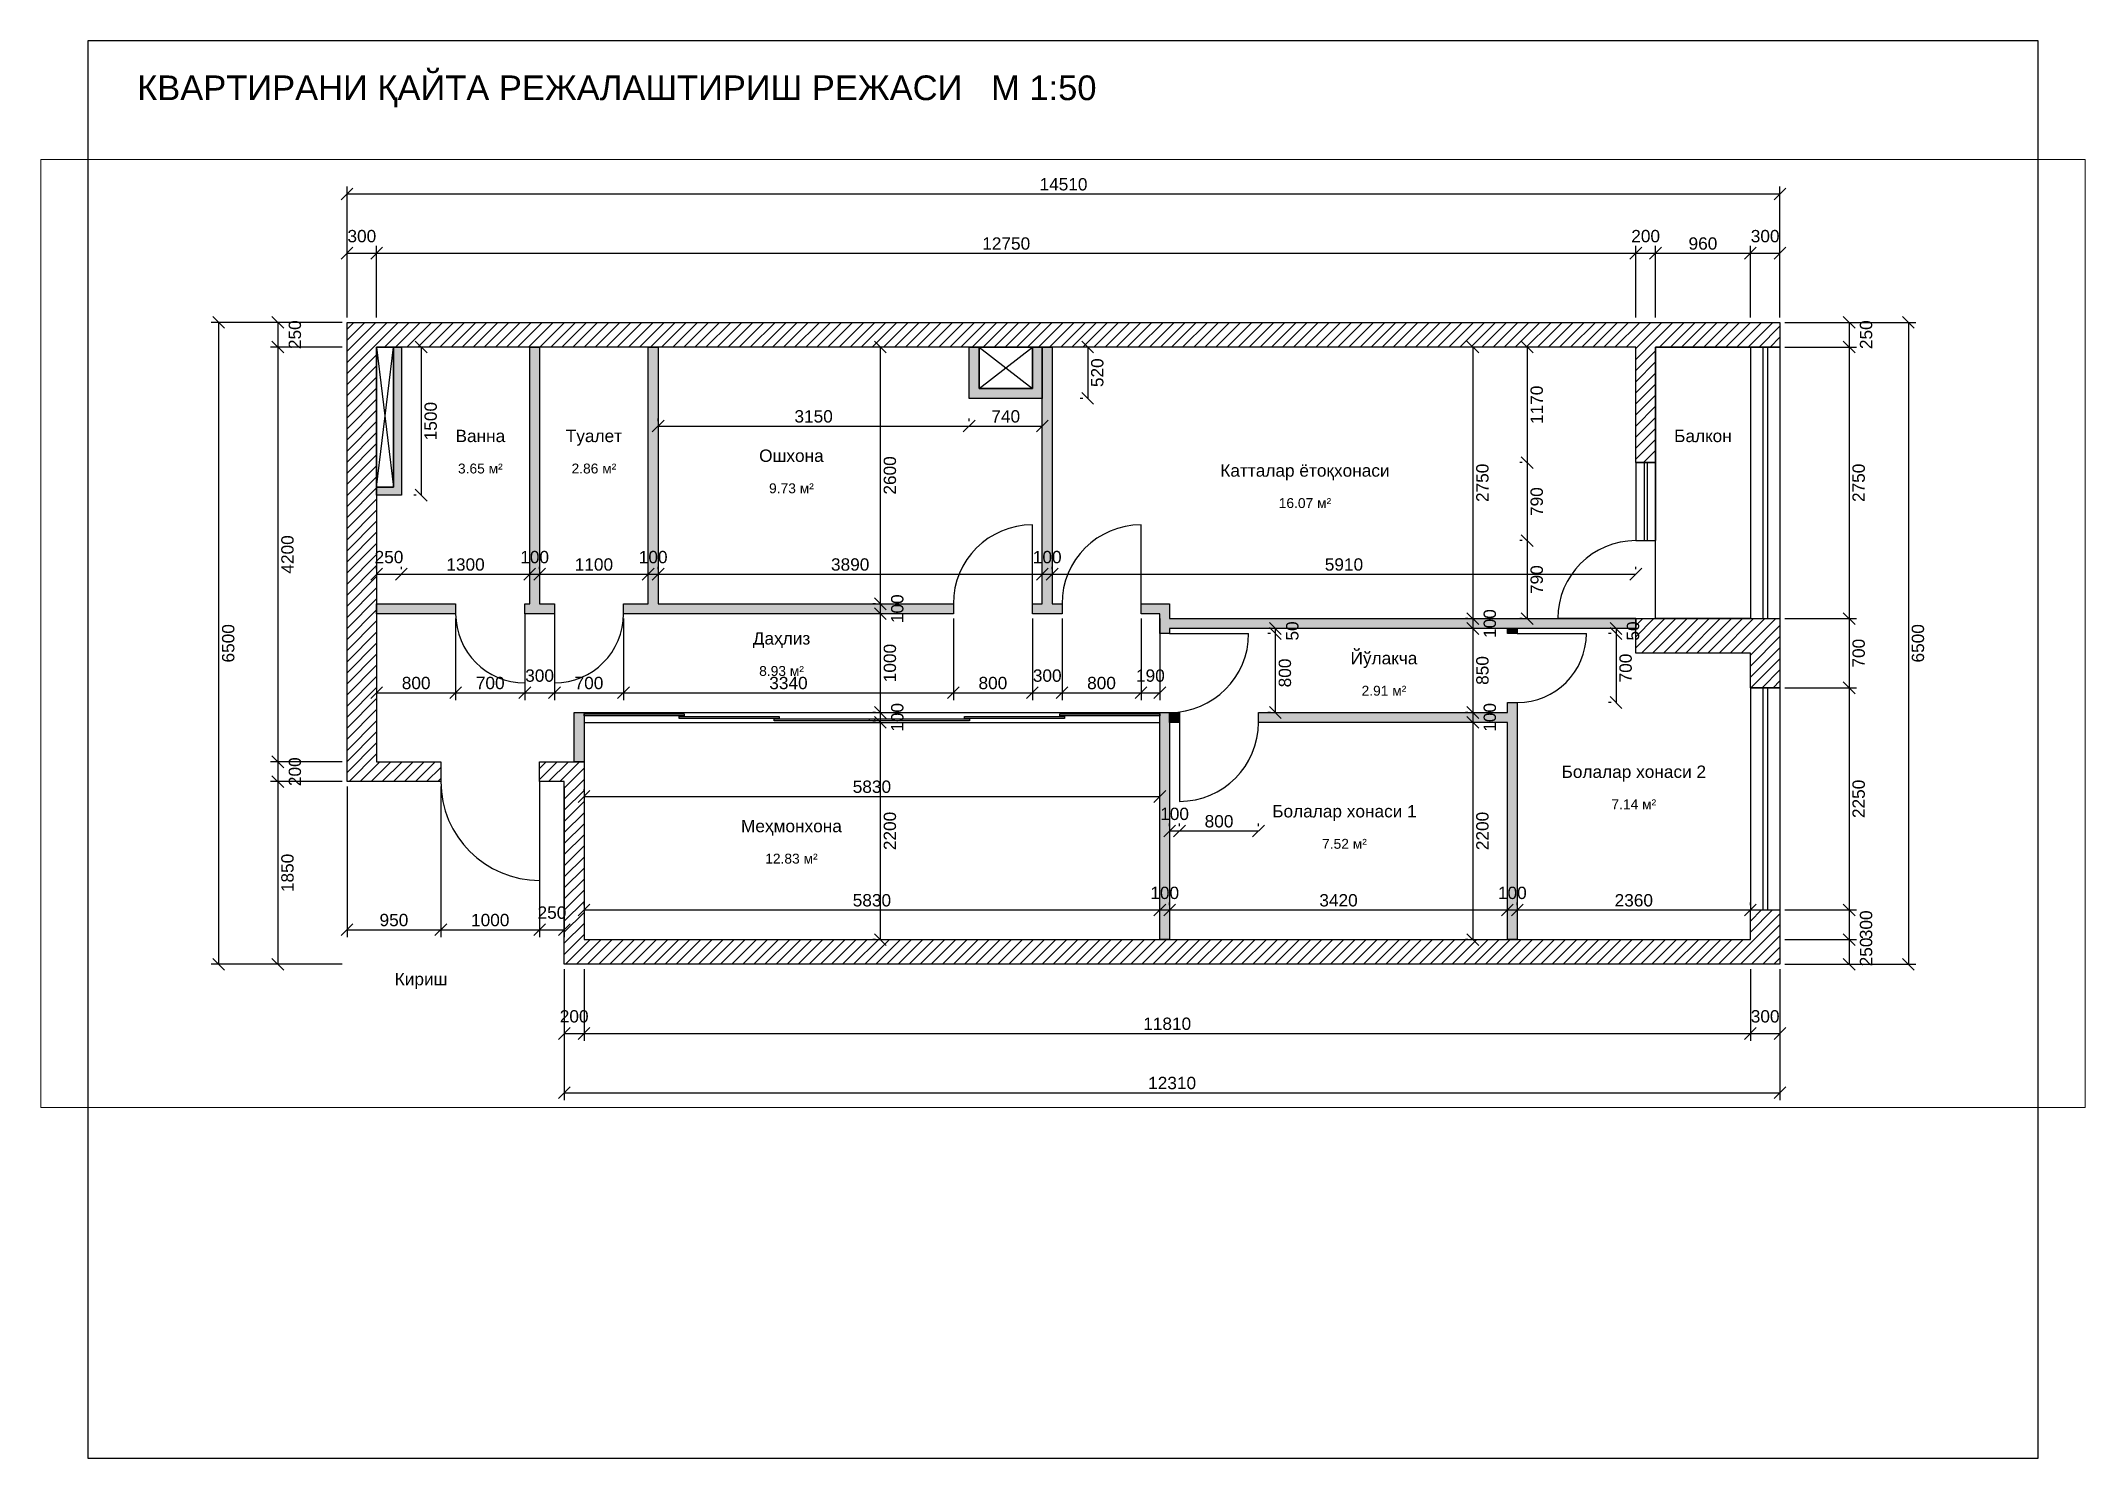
# Paper-space layout 'A3 1-50' of a CAD drawing. Header units: millimetres. Extents: x 10 to 424, y 5 to 292.
# The model-space entities are those that its viewports show. They can reach past a viewport. Long polylines and large blocks are cut down to what shows.
import ezdxf
from ezdxf.enums import TextEntityAlignment as Align

# ---------------------------------------------------------------- set-up
doc = ezdxf.new("R2010")
doc.units = ezdxf.units.MM
for name, color, linetype in [('A-BALC', 9, 'Continuous'), ('A-DIMS', 1, 'Continuous'), ('A-DOOR', 3, 'Continuous'), ('A-GLAZ', 4, 'Continuous'), ('A-PART', 6, 'Continuous'), ('A-PART-LIGHT', 6, 'Continuous'), ('A-SHAFT', 5, 'Continuous'), ('A-TEXT', 7, 'Continuous'), ('A-WALL', 7, 'Continuous'), ('A-WALL-HATCH', 8, 'Continuous')]:
    doc.layers.add(name, color=color, linetype=linetype)
doc.styles.add('ARIAL', font='arial.ttf')
doc.dimstyles.new('ARCH50', dxfattribs={"dimscale": 50, "dimtxt": 2.5, "dimasz": 1.5, "dimexe": 1.5, "dimexo": 1, "dimgap": 0.7, "dimtad": 1, "dimdec": 0, "dimtxsty": 'ARIAL', "dimtsz": 1.2, "dimcen": 2.5, "dimazin": 3, "dimtfac": 1, "dimtmove": 0, "dimatfit": 3})

msp = doc.modelspace()

# ---------------------------------------------------------------- hatches: boundary and pattern name
at = {"layer": 'A-WALL-HATCH'}
h = msp.add_hatch(dxfattribs=at)
h.set_pattern_fill('ANSI31', scale=25)
h.paths.add_polyline_path([(-2100, 250), (11810, 250), (12110, 250), (12110, 0), (11810, 0), (10850, 0), (10850, -1170), (10650, -1170), (10650, 0), (-2100, 0), (-2100, -4200), (-1450, -4200), (-1450, -4400), (-2100, -4400), (-2400, -4400), (-2400, -4200), (-2400, 0), (-2400, 250)])
for color, points in [(251, [(-2100, -1500), (-2100, -1420), (-1930, -1420), (-1930, 0), (-1850, 0), (-1850, -1500)]), (252, [(-600, -2700), (-600, -2600), (-550, -2600), (-550, 0), (-450, 0), (-450, -2600), (-300, -2600), (-300, -2700)]), (252, [(3740, -2600), (3740, -2700), (400, -2700), (400, -2600), (650, -2600), (650, 0), (750, 0), (750, -2600)]), (251, [(3900, 0), (4000, 0), (4000, -420), (4540, -420), (4540, 0), (4640, 0), (4640, -520), (3900, -520)]), (252, [(4840, -2600), (4840, -2700), (4540, -2700), (4540, -2600), (4640, -2600), (4640, 0), (4740, 0), (4740, -2600)]), (252, [(-2100, -2700), (-2100, -2600), (-1300, -2600), (-1300, -2700)]), (252, [(5830, -2900), (5830, -2700), (5640, -2700), (5640, -2600), (5830, -2600), (5930, -2600), (5930, -2750), (10650, -2750), (10650, -2850), (5930, -2850), (5930, -2900)]), (254, [(9450, -2850), (9450, -2900), (9350, -2900), (9350, -2850)]), (252, [(-100, -3700), (0, -3700), (0, -4200), (-100, -4200)]), (252, [(5930, -6000), (5830, -6000), (5830, -3700), (5930, -3700)]), (254, [(5930, -3800), (5930, -3700), (6030, -3700), (6030, -3800)]), (254, [(9350, -3800), (6830, -3800), (6830, -3700), (9350, -3700), (9350, -3600), (9450, -3600), (9450, -6000), (9350, -6000)])]:
    msp.add_hatch(color=color, dxfattribs=at).paths.add_polyline_path(points)
h = msp.add_hatch(dxfattribs=at)
h.set_pattern_fill('ANSI31', scale=25)
h.paths.add_polyline_path([(12110, -2750), (12110, -3450), (11810, -3450), (11810, -3100), (10650, -3100), (10650, -2750), (10850, -2750), (11810, -2750)])
h = msp.add_hatch(dxfattribs=at)
h.set_pattern_fill('ANSI31', scale=25)
h.paths.add_polyline_path([(-200, -4400), (-450, -4400), (-450, -4200), (-200, -4200), (0, -4200), (0, -4400), (0, -6000), (11810, -6000), (11810, -5700), (12110, -5700), (12110, -6000), (12110, -6250), (11810, -6250), (0, -6250), (-200, -6250), (-200, -6000)])

# ---------------------------------------------------------------- linework, layer by layer
at = {"layer": 'A-BALC'}
msp.add_lwpolyline([(11810, 0), (11810, -2750), (10850, -2750), (10850, 0)], close=True, dxfattribs=at)
at = {"layer": 'A-DOOR'}
for p, q in [((4540, -2600), (4540, -1800)), ((5640, -2600), (5640, -1800)), ((-600, -2700), (-600, -3400)), ((-300, -2700), (-300, -3400)), ((10650, -2750), (9860, -2750)), ((5930, -2900), (6730, -2900)), ((9450, -2900), (10150, -2900)), ((6030, -3800), (6030, -4600)), ((-450, -4400), (-450, -5400))]:
    msp.add_line(p, q, dxfattribs=at)
for centre, radius, start, end in [((4540, -2600), 800, 90, 180), ((5640, -2600), 800, 90, 180), ((10650, -2750), 790, 90, 180), ((-600, -2700), 700, 180, 270), ((-300, -2700), 700, 270, 0), ((5930, -2900), 800, 270, 0), ((9450, -2900), 700, 270, 0), ((6030, -3800), 800, 270, 0), ((-450, -4400), 1000, 180, 270)]:
    msp.add_arc(centre, radius, start, end, dxfattribs=at)
at = {"layer": 'A-GLAZ'}
for p, q in [((11810, 0), (11810, -2750)), ((11810, 0), (12110, 0)), ((11936, 0), (11936, -2750)), ((11984, 0), (11984, -2750)), ((12110, 0), (12110, -2750)), ((10650, -1170), (10650, -1960)), ((10650, -1170), (10850, -1170)), ((10734, -1170), (10734, -1960)), ((10766, -1170), (10766, -1960)), ((10850, -1170), (10850, -1960)), ((10650, -1960), (10850, -1960)), ((11810, -2750), (12110, -2750)), ((11810, -3450), (11810, -5700)), ((11810, -3450), (12110, -3450)), ((11936, -3450), (11936, -5700)), ((11984, -3450), (11984, -5700)), ((12110, -3450), (12110, -5700)), ((0, -3700), (5830, -3700)), ((0, -3800), (5830, -3800)), ((11810, -5700), (12110, -5700))]:
    msp.add_line(p, q, dxfattribs=at)
for points in [[(0, -3715), (1013.3, -3715), (1013.3, -3735), (0, -3735)], [(4816.7, -3715), (5830, -3715), (5830, -3735), (4816.7, -3735)], [(963.3, -3740), (1976.7, -3740), (1976.7, -3760), (963.3, -3760)], [(1926.7, -3765), (2940, -3765), (2940, -3785), (1926.7, -3785)], [(2890, -3765), (3903.3, -3765), (3903.3, -3785), (2890, -3785)], [(3853.3, -3740), (4866.7, -3740), (4866.7, -3760), (3853.3, -3760)]]:
    msp.add_lwpolyline(points, close=True, dxfattribs=at)
at = {"layer": 'A-PART'}
for points in [[(-600, -2700), (-600, -2600), (-550, -2600), (-550, 0), (-450, 0), (-450, -2600), (-300, -2600), (-300, -2700)], [(3740, -2600), (3740, -2700), (400, -2700), (400, -2600), (650, -2600), (650, 0), (750, 0), (750, -2600)], [(4840, -2600), (4840, -2700), (4540, -2700), (4540, -2600), (4640, -2600), (4640, 0), (4740, 0), (4740, -2600)], [(-2100, -2700), (-2100, -2600), (-1300, -2600), (-1300, -2700)], [(5830, -2900), (5830, -2700), (5640, -2700), (5640, -2600), (5830, -2600), (5930, -2600), (5930, -2750), (10650, -2750), (10650, -2850), (5930, -2850), (5930, -2900)], [(-100, -3700), (0, -3700), (0, -4200), (-100, -4200)], [(5930, -6000), (5830, -6000), (5830, -3700), (5930, -3700)]]:
    msp.add_lwpolyline(points, close=True, dxfattribs=at)
at = {"layer": 'A-PART-LIGHT'}
for points in [[(9450, -2850), (9450, -2900), (9350, -2900), (9350, -2850)], [(5930, -3800), (5930, -3700), (6030, -3700), (6030, -3800)], [(9350, -3800), (6830, -3800), (6830, -3700), (9350, -3700), (9350, -3600), (9450, -3600), (9450, -6000), (9350, -6000)]]:
    msp.add_lwpolyline(points, close=True, dxfattribs=at)
at = {"layer": 'A-SHAFT'}
for p, q in [((-2100, 0), (-1930, -1420)), ((-2100, -1420), (-1930, 0)), ((4000, 0), (4540, -420)), ((4000, -420), (4540, 0))]:
    msp.add_line(p, q, dxfattribs=at)
for points in [[(-2100, -1500), (-2100, -1420), (-1930, -1420), (-1930, 0), (-1850, 0), (-1850, -1500)], [(-2100, 0), (-1930, 0), (-1930, -1420), (-2100, -1420)], [(3900, 0), (4000, 0), (4000, -420), (4540, -420), (4540, 0), (4640, 0), (4640, -520), (3900, -520)], [(4000, 0), (4540, 0), (4540, -420), (4000, -420)]]:
    msp.add_lwpolyline(points, close=True, dxfattribs=at)
at = {"layer": 'A-WALL'}
for points in [[(-2100, 250), (11810, 250), (12110, 250), (12110, 0), (11810, 0), (10850, 0), (10850, -1170), (10650, -1170), (10650, 0), (-2100, 0), (-2100, -4200), (-1450, -4200), (-1450, -4400), (-2100, -4400), (-2400, -4400), (-2400, -4200), (-2400, 0), (-2400, 250)], [(12110, -2750), (12110, -3450), (11810, -3450), (11810, -3100), (10650, -3100), (10650, -2750), (10850, -2750), (11810, -2750)], [(-200, -4400), (-450, -4400), (-450, -4200), (-200, -4200), (0, -4200), (0, -4400), (0, -6000), (11810, -6000), (11810, -5700), (12110, -5700), (12110, -6000), (12110, -6250), (11810, -6250), (0, -6250), (-200, -6250), (-200, -6000)]]:
    msp.add_lwpolyline(points, close=True, dxfattribs=at)

# ---------------------------------------------------------------- texts
at = {"layer": 'A-TEXT', "style": 'ARIAL'}
for s, height, p in [('Ванна', 125, (-1050, -900)), ('Туалет', 125, (100, -900)), ('Балкон', 125, (11330, -900)), ('3.65 м²', 100, (-1050, -1230)), ('2.86 м²', 100, (100, -1230)), ('Ошхона', 125, (2100, -1100)), ('Катталар ётоқхонаси', 125, (7300, -1250)), ('9.73 м²', 100, (2100, -1430)), ('16.07 м²', 100, (7300, -1580)), ('Даҳлиз', 125, (2000, -2950)), ('Йўлакча', 125, (8100, -3150)), ('8.93 м²', 100, (2000, -3280)), ('2.91 м²', 100, (8100, -3480)), ('Болалар хонаси 2', 125, (10630, -4300)), ('Болалар хонаси 1', 125, (7700, -4700)), ('7.14 м²', 100, (10630, -4630)), ('Меҳмонхона', 125, (2100, -4850)), ('12.83 м²', 100, (2100, -5180)), ('7.52 м²', 100, (7700, -5030)), ('Кириш', 125, (-1650, -6400))]:
    msp.add_text(s, height=height, dxfattribs=at).set_placement(p, align=Align.MIDDLE_CENTER)

# ---------------------------------------------------------------- dimensions: what is measured, and where the dimension line sits
at = {"layer": 'A-DIMS'}
for base, p1, p2 in [((-2400, 1550), (-2400, 250), (12110, 250)), ((-2400, 950), (-2400, 250), (-2100, 250)), ((-2100, 950), (-2100, 250), (10650, 250)), ((10650, 950), (10650, 250), (10850, 250)), ((10850, 950), (10850, 250), (11810, 250)), ((11810, 950), (11810, 250), (12110, 250)), ((750, -800), (750, -800), (3900, -800)), ((3900, -800), (3900, -800), (4640, -800)), ((-2100, -2300), (-2100, -2300), (-1850, -2300)), ((-550, -2300), (-550, -2300), (-450, -2300)), ((650, -2300), (650, -2300), (750, -2300)), ((4640, -2300), (4640, -2300), (4740, -2300)), ((-1850, -2300), (-1850, -2300), (-550, -2300)), ((-450, -2300), (-450, -2300), (650, -2300)), ((750, -2300), (750, -2300), (4640, -2300)), ((4740, -2300), (4740, -2300), (10650, -2300)), ((-2100, -3500), (-2100, -2700), (-1300, -2700)), ((-1300, -3500), (-1300, -2700), (-600, -2700)), ((-600, -3500), (-600, -2700), (-300, -2700)), ((-300, -3500), (-300, -2700), (400, -2700)), ((400, -3500), (400, -2700), (3740, -2700)), ((3740, -3500), (3740, -2700), (4540, -2700)), ((4540, -3500), (4540, -2700), (4840, -2700)), ((4840, -3500), (4840, -2700), (5640, -2700)), ((5640, -3500), (5640, -2700), (5830, -2700)), ((-2400, -5900), (-2400, -4400), (-1450, -4400)), ((-1450, -5900), (-1450, -4400), (-450, -4400)), ((-450, -5900), (-450, -4400), (-200, -4400)), ((0, -4550), (0, -4550), (5830, -4550)), ((5930, -4900), (5930, -4900), (6030, -4900)), ((6030, -4900), (6030, -4900), (6830, -4900)), ((0, -5700), (0, -5700), (5830, -5700)), ((5830, -5700), (5830, -5700), (5930, -5700)), ((5930, -5700), (5930, -5700), (9350, -5700)), ((9350, -5700), (9350, -5700), (9450, -5700)), ((9450, -5700), (9450, -5700), (11810, -5700)), ((-200, -6950), (-200, -6250), (0, -6250)), ((-200, -7550), (-200, -6250), (12110, -6250)), ((0, -6950), (0, -6250), (11810, -6250)), ((11810, -6950), (11810, -6250), (12110, -6250))]:
    msp.add_linear_dim(base=base, p1=p1, p2=p2, dimstyle='ARCH50', dxfattribs=at).render()
for base, p1, p2 in [((-3700, 250), (-2400, 250), (-2400, -6250)), ((-3100, 250), (-2400, 250), (-2400, 0)), ((12810, 250), (12110, 250), (12110, 0)), ((13410, 250), (12110, 250), (12110, -6250)), ((-3100, 0), (-2400, 0), (-2400, -4200)), ((-1650, 0), (-1650, 0), (-1650, -1500)), ((3000, 0), (3000, 0), (3000, -2600)), ((5100, 0), (5100, 0), (5100, -520)), ((9000, 0), (9000, 0), (9000, -2750)), ((9550, 0), (9550, 0), (9550, -1170)), ((12810, 0), (12110, 0), (12110, -2750)), ((9550, -1170), (9550, -1170), (9550, -1960)), ((9550, -1960), (9550, -1960), (9550, -2750)), ((3000, -2600), (3000, -2600), (3000, -2700)), ((3000, -2700), (3000, -2700), (3000, -3700)), ((9000, -2750), (9000, -2750), (9000, -2850)), ((12810, -2750), (12110, -2750), (12110, -3450)), ((7000, -2850), (7000, -2850), (7000, -2900)), ((7000, -2900), (7000, -2900), (7000, -3700)), ((9000, -2850), (9000, -2850), (9000, -3700)), ((10450, -2850), (10450, -2850), (10450, -2900)), ((10450, -2900), (10450, -2900), (10450, -3600)), ((12810, -3450), (12110, -3450), (12110, -5700)), ((3000, -3700), (3000, -3700), (3000, -3800)), ((9000, -3700), (9000, -3700), (9000, -3800)), ((3000, -3800), (3000, -3800), (3000, -6000)), ((9000, -3800), (9000, -3800), (9000, -6000)), ((-3100, -4200), (-2400, -4200), (-2400, -4400)), ((-3100, -4400), (-2400, -4400), (-2400, -6250)), ((12810, -5700), (12110, -5700), (12110, -6000)), ((12810, -6000), (12110, -6000), (12110, -6250))]:
    msp.add_linear_dim(base=base, p1=p1, p2=p2, angle=90, dimstyle='ARCH50', dxfattribs=at).render()

psp = doc.layouts.new('A3 1-50')

# ---------------------------------------------------------------- linework, layer by layer
psp.add_lwpolyline([(20, 5), (415, 5), (415, 292), (20, 292)], close=True)

# ---------------------------------------------------------------- texts
at = {"style": 'ARIAL'}
psp.add_text('КВАРТИРАНИ ҚАЙТА РЕЖАЛАШТИРИШ РЕЖАСИ   М 1:50', height=5, dxfattribs=at).set_placement((30, 280))

# ---------------------------------------------------------------- viewports
at = {"layer": 'VIEWPORTS'}
psp.add_viewport(center=(217.5, 172), size=(414, 192), view_center_point=(4850, -2900), view_height=9600, dxfattribs=at)

doc.saveas('drawing.dxf')
